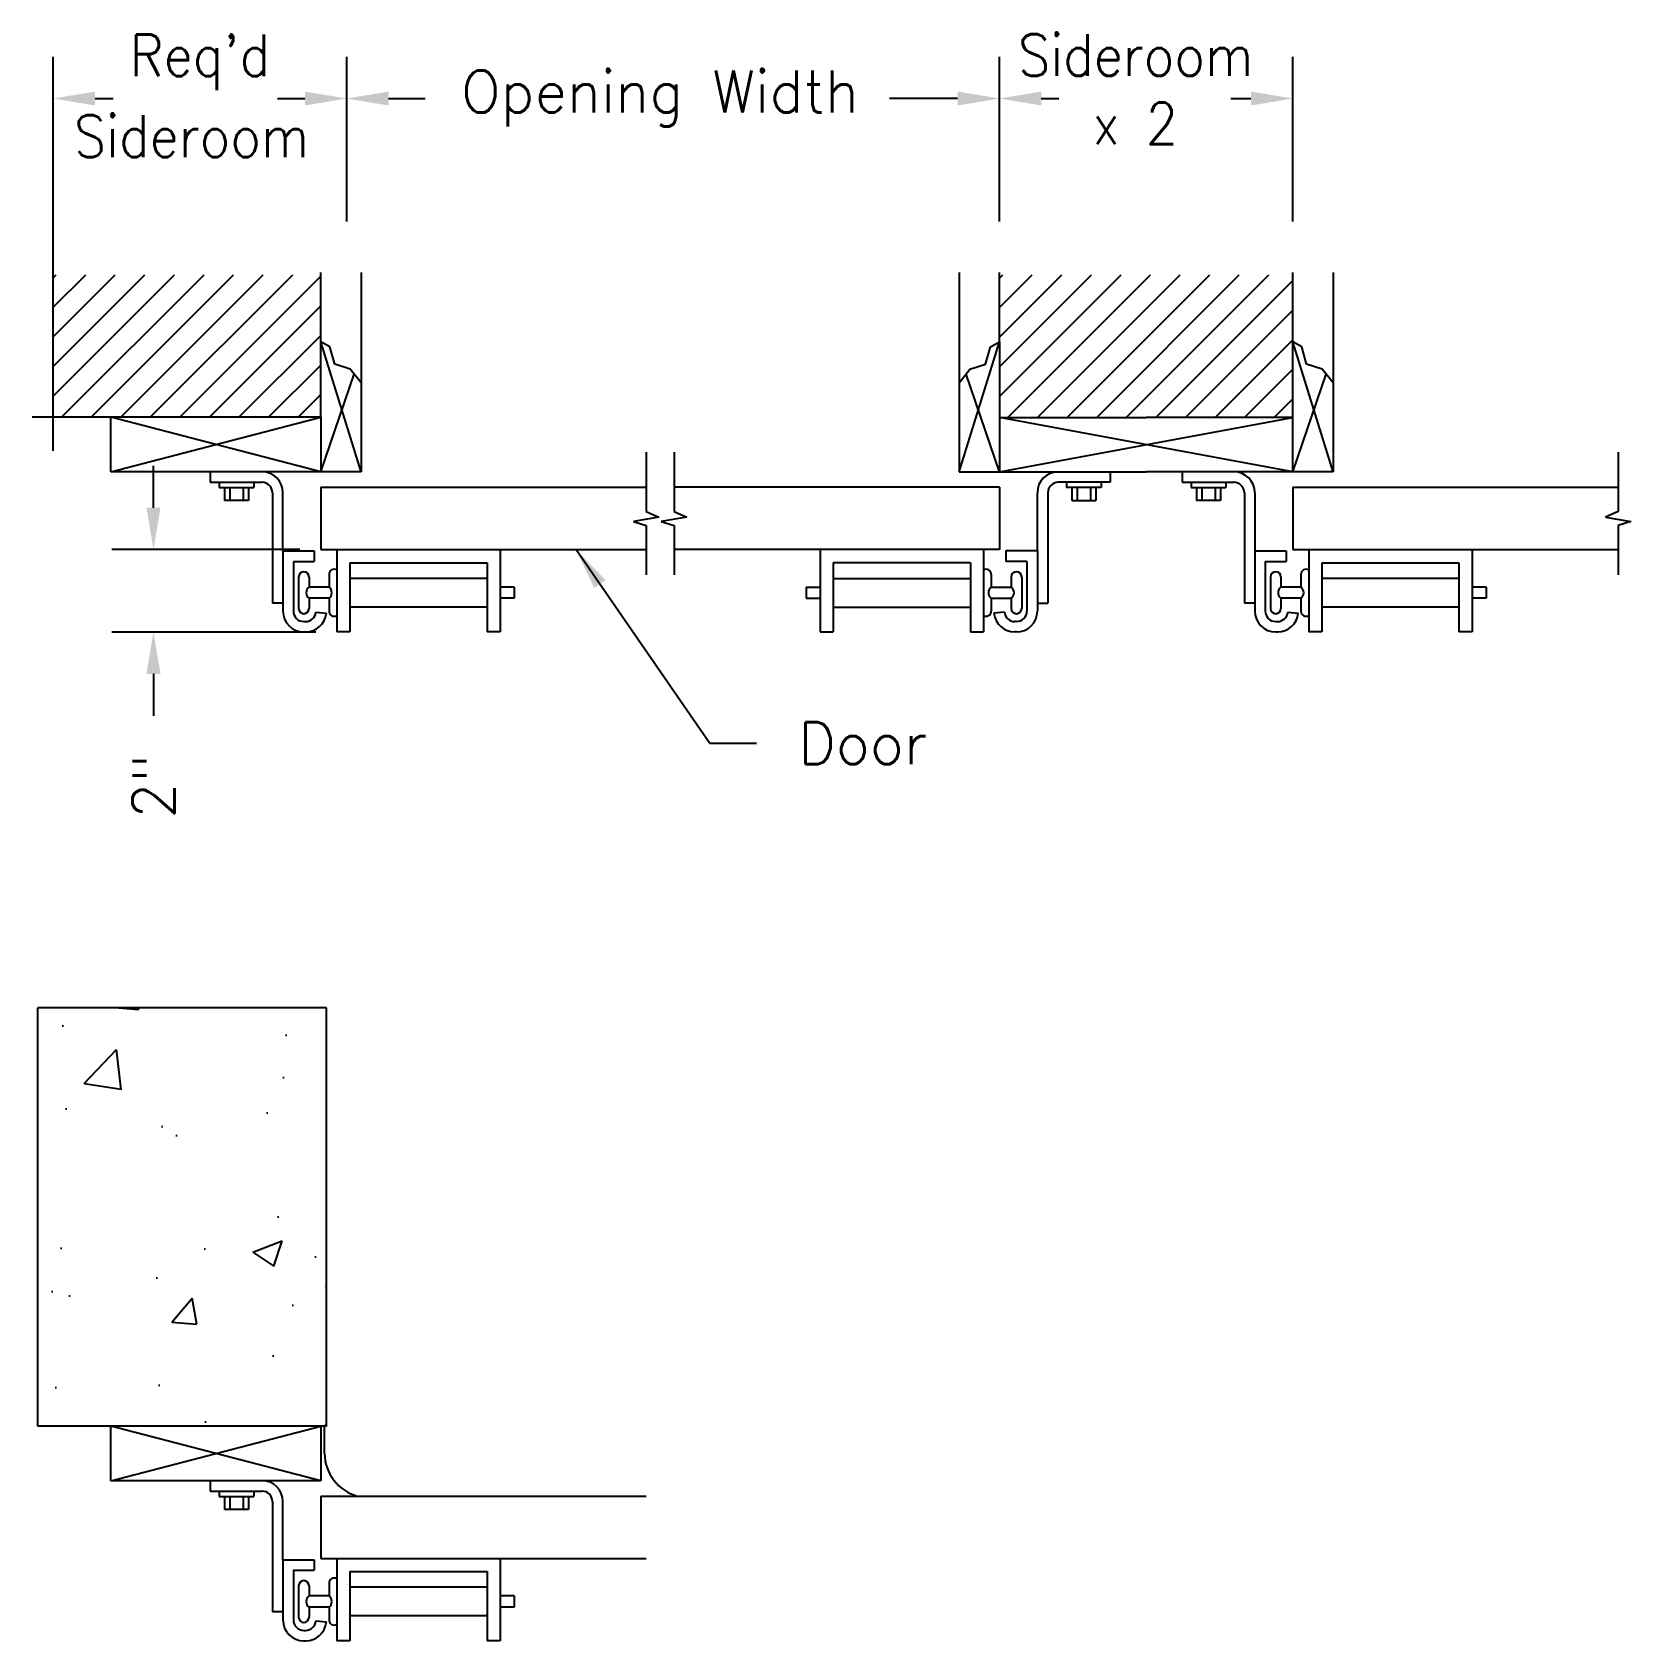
# Model space of a CAD drawing. Extents: x 5.6 to 43.8, y 21.2 to 59.7.
import ezdxf

# ---------------------------------------------------------------- set-up
doc = ezdxf.new("R2010")
doc.units = 0
doc.header["$MEASUREMENT"] = 0
doc.layers.get('0').update_dxf_attribs({"linetype": 'CONTINUOUS'})
doc.layers.get('DEFPOINTS').update_dxf_attribs({"linetype": 'CONTINUOUS'})
for name, color, linetype in [('R-ANNO-DIMS', 3, 'CONTINUOUS'), ('R-ANNO-TEXT', 6, 'CONTINUOUS'), ('R-SCAD-DET1', 1, 'CONTINUOUS'), ('R-SCAD-DET2', 4, 'CONTINUOUS'), ('R-SCAD-DET3', 5, 'CONTINUOUS')]:
    doc.layers.add(name, color=color, linetype=linetype)
doc.styles.add('ACANSTS', font='romans.shx', dxfattribs={"height": 1})
doc.styles.add('ROMANS', font='romans')
doc.dimstyles.new('SCADARCH', dxfattribs={"dimscale": 8, "dimtxt": 0.125, "dimasz": 0.125, "dimexe": 0.125, "dimexo": 0.0625, "dimgap": 0.125, "dimtad": 0, "dimdec": 4, "dimzin": 3, "dimdsep": 46, "dimlunit": 4, "dimtxsty": 'ACANSTS', "dimblk2": 'OBLIQUE', "dimcen": 0.1875, "dimclrd": 256, "dimclre": 256, "dimclrt": 256, "dimadec": 0, "dimazin": 0, "dimtfac": 1, "dimtdec": 4, "dimtofl": 0, "dimtmove": 0, "dimatfit": 3, "dimfxl": 0.1875, "dimfrac": 1, "dimtolj": 1, "dimtzin": 3, "dimarcsym": 0})

# ---------------------------------------------------------------- blocks, each defined once
blk = doc.blocks.new('*D10')
at = {"layer": 'DEFPOINTS', "color": 0}
for p in [(12.495, 47.302), (8.494, 45.333), (12.877, 45.333)]:
    blk.add_point(p, dxfattribs=at)
at = {"layer": 'R-ANNO-DIMS', "lineweight": -2}
for p, q in [((8.494, 48.302), (8.494, 49.302)), ((11.995, 47.302), (7.494, 47.302)), ((12.377, 45.333), (7.494, 45.333)), ((8.494, 44.333), (8.494, 43.333))]:
    blk.add_line(p, q, dxfattribs=at)
at = {"layer": 'R-ANNO-DIMS'}
for points in [[(8.327, 48.302), (8.661, 48.302), (8.494, 47.302)], [(8.327, 44.333), (8.661, 44.333), (8.494, 45.333)]]:
    blk.add_solid(points, dxfattribs=at)
at = {"layer": 'R-ANNO-DIMS', "insert": (8.494, 41.643), "char_height": 1, "attachment_point": 5, "rotation": 90, "style": 'ACANSTS'}
blk.add_mtext('\\A1;2"', dxfattribs=at)
blk = doc.blocks.new('_Oblique')
at = {"color": 0, "linetype": 'ByBlock', "lineweight": -2}
blk.add_line((-0.5, -0.5), (0.5, 0.5), dxfattribs=at)

msp = doc.modelspace()

# ---------------------------------------------------------------- hatches: boundary and pattern name
h = msp.add_hatch()
h.set_pattern_fill('AR-CONC', color=256, style=0)
h.set_pattern_definition([(50, (0.132, 0), (7.1726, -0.6275), [0.75, -8.25]), (355, (0.132, 0), (-1.3875, 7.5219), [0.6, -6.6]), (100.451, (0.73, -0.052), (5.7851, 6.8944), [0.6374, -7.0114]), (46.184, (0.132, 2), (10.6724, -1.6552), [1.125, -12.375]), (96.636, (1.022, 1.862), (9.3466, 9.7412), [0.956, -10.5171]), (351.184, (0.132, 2), (9.3466, 9.7412), [0.9, -9.9]), (21, (1.132, 1.5), (5.9691, -4.0262), [0.75, -8.25]), (326, (1.132, 1.5), (2.4332, 7.2515), [0.6, -6.6]), (71.451, (1.63, 1.1645), (8.4022, 3.2253), [0.6374, -7.0114]), (37.5, (0.1322, 0), (0.1216, 3.32894), [0, -6.52, 0, -6.7, 0, -6.625]), (7.5, (0.1322, 0), (2.6307, 3.94412), [0, -3.82, 0, -6.37, 0, -2.525]), (327.5, (-2.0978, 0), (5.33822, -0.22555), [0, -2.5, 0, -7.8, 0, -10.35]), (317.5, (-3.098, 0), (5.83186, 1.00105), [0, -3.25, 0, -5.18, 0, -7.35])])
h.paths.add_polyline_path([(12.6269, 26.39247), (12.6269, 36.34948), (5.7254, 36.34948), (5.7254, 26.34948), (7.60766, 26.34948), (12.5839, 26.34948)])

# ---------------------------------------------------------------- linework, layer by layer
msp.add_line((12.58032, 25.69789), (12.58032, 26.33818))
msp.add_arc((13.66628, 25.71891), 1.08616, 181.10876, 253.761954)
at = {"layer": 'R-ANNO-DIMS'}
for p, q in [((6.09703, 49.66165), (6.09703, 59.08542)), ((13.1138, 55.14851), (13.1138, 59.08542)), ((13.1138, 55.14851), (13.1138, 59.08542)), ((28.71512, 55.14851), (28.71512, 59.08542)), ((28.71512, 55.14851), (28.71512, 59.08542)), ((35.72784, 55.14851), (35.72784, 59.08542)), ((7.09704, 58.08542), (7.53175, 58.08542)), ((11.46114, 58.08542), (12.1138, 58.08542)), ((14.1138, 58.08542), (14.98773, 58.08542)), ((27.71512, 58.08542), (26.09087, 58.08542)), ((29.71512, 58.08542), (30.13433, 58.08542)), ((34.24611, 58.08542), (34.72784, 58.08542))]:
    msp.add_line(p, q, dxfattribs=at)
for points in [[(7.09704, 58.25209), (7.09704, 57.91876), (6.09703, 58.08542)], [(12.1138, 58.25209), (12.1138, 57.91876), (13.1138, 58.08542)], [(14.1138, 58.25209), (14.1138, 57.91876), (13.1138, 58.08542)], [(27.71512, 58.25209), (27.71512, 57.91876), (28.71512, 58.08542)], [(29.71512, 58.25209), (29.71512, 57.91876), (28.71512, 58.08542)], [(34.72784, 58.25209), (34.72784, 57.91876), (35.72784, 58.08542)]]:
    msp.add_solid(points, dxfattribs=at)
at = {"layer": 'R-SCAD-DET1'}
for p, q in [((12.49466, 50.46482), (12.49466, 53.92964)), ((13.45993, 53.92964), (13.45993, 49.16165)), ((27.74986, 53.92964), (27.74986, 49.16165)), ((28.71512, 52.26992), (28.71512, 53.92964)), ((35.72784, 52.26992), (35.72784, 53.92964)), ((36.6931, 53.92964), (36.6931, 49.16165)), ((12.70774, 52.15318), (12.49466, 52.26992)), ((12.82454, 51.73293), (12.70774, 52.15318)), ((28.38525, 51.73293), (28.50205, 52.15318)), ((28.50205, 52.15318), (28.71512, 52.26992)), ((35.94091, 52.15318), (35.72784, 52.26992)), ((36.05771, 51.73293), (35.94091, 52.15318)), ((13.19828, 51.61619), (12.82454, 51.73293)), ((13.45993, 51.28933), (13.19828, 51.61619)), ((27.74986, 51.28933), (28.0115, 51.61619)), ((28.0115, 51.61619), (28.38525, 51.73293)), ((36.43146, 51.61619), (36.05771, 51.73293)), ((36.6931, 51.28933), (36.43146, 51.61619)), ((7.47542, 50.46482), (5.59317, 50.46482)), ((7.47542, 49.16165), (7.47542, 50.46482)), ((13.45993, 49.16165), (7.47542, 49.16165)), ((27.74986, 49.16165), (32.22148, 49.16165)), ((36.6931, 49.16165), (32.22148, 49.16165)), ((12.49466, 48.79142), (12.49466, 47.30233)), ((12.49466, 48.79142), (20.27183, 48.79142)), ((28.71512, 48.79142), (20.93796, 48.79142)), ((28.71512, 48.79142), (28.71512, 47.30233)), ((35.72784, 48.79142), (35.72784, 47.30233)), ((35.72784, 48.79142), (43.505, 48.79142)), ((12.49466, 47.30233), (20.27183, 47.30233)), ((28.71512, 47.30233), (20.93796, 47.30233)), ((35.72784, 47.30233), (43.505, 47.30233)), ((11.5874, 47.27087), (12.3374, 47.27087)), ((11.5874, 47.27087), (11.5874, 45.83337)), ((11.8374, 47.02087), (12.3374, 47.02087)), ((11.8374, 47.02087), (11.8374, 45.83337)), ((12.3374, 47.27087), (12.3374, 47.02087)), ((29.62239, 47.27087), (28.87239, 47.27087)), ((28.87239, 47.27087), (28.87239, 47.02087)), ((29.37239, 47.02087), (28.87239, 47.02087)), ((29.37239, 47.02087), (29.37239, 45.83337)), ((29.62239, 47.27087), (29.62239, 45.83337)), ((34.82057, 47.27087), (35.57057, 47.27087)), ((34.82057, 47.27087), (34.82057, 45.83337)), ((35.07057, 47.02087), (35.57057, 47.02087)), ((35.07057, 47.02087), (35.07057, 45.83337)), ((35.57057, 47.27087), (35.57057, 47.02087)), ((12.3766, 45.80883), (12.6254, 45.78428)), ((28.83318, 45.80883), (28.58439, 45.78428)), ((35.60978, 45.80883), (35.85857, 45.78428)), ((12.0874, 45.58337), (12.12781, 45.58337)), ((29.12239, 45.58337), (29.08198, 45.58337)), ((35.32057, 45.58337), (35.36098, 45.58337)), ((12.0874, 45.33337), (12.12781, 45.33337)), ((29.12239, 45.33337), (29.08198, 45.33337)), ((35.32057, 45.33337), (35.36098, 45.33337)), ((12.6269, 36.34948), (5.7254, 36.34948)), ((5.7254, 26.34948), (5.7254, 36.34948)), ((12.6269, 26.34948), (12.6269, 36.34948)), ((12.5839, 26.34948), (5.7254, 26.34948)), ((7.47542, 25.04631), (7.47542, 26.34948)), ((12.49466, 25.04631), (7.47542, 25.04631)), ((12.49466, 24.67608), (12.49466, 23.18699)), ((12.49466, 24.67608), (20.27183, 24.67608)), ((11.5874, 23.15552), (12.3374, 23.15552)), ((11.5874, 23.15552), (11.5874, 21.71802)), ((12.3374, 23.15552), (12.3374, 22.90552)), ((12.49466, 23.18699), (20.27183, 23.18699)), ((11.8374, 22.90552), (12.3374, 22.90552)), ((11.8374, 22.90552), (11.8374, 21.71802)), ((12.3766, 21.69348), (12.6254, 21.66894)), ((12.0874, 21.46802), (12.12781, 21.46802)), ((12.0874, 21.21802), (12.12781, 21.21802))]:
    msp.add_line(p, q, dxfattribs=at)
for centre, radius, start, end in [((12.0874, 45.83337), 0.5, 180, 270), ((12.0874, 45.83337), 0.25, 180, 270), ((12.12781, 45.83337), 0.25, 270, 354.365962), ((12.12781, 45.83337), 0.5, 270, 354.365962), ((29.08198, 45.83337), 0.5, 185.634038, 270), ((29.08198, 45.83337), 0.25, 185.634038, 270), ((29.12239, 45.83337), 0.25, 270, 0), ((29.12239, 45.83337), 0.5, 270, 0), ((35.32057, 45.83337), 0.5, 180, 270), ((35.32057, 45.83337), 0.25, 180, 270), ((35.36098, 45.83337), 0.25, 270, 354.365962), ((35.36098, 45.83337), 0.5, 270, 354.365962), ((12.0874, 21.71802), 0.5, 180, 270), ((12.0874, 21.71802), 0.25, 180, 270), ((12.12781, 21.71802), 0.25, 270, 354.365962), ((12.12781, 21.71802), 0.5, 270, 354.365962)]:
    msp.add_arc(centre, radius, start, end, dxfattribs=at)
at = {"layer": 'R-SCAD-DET2'}
for p, q in [((28.71512, 52.26992), (28.71512, 49.16165)), ((35.72784, 49.16165), (35.72784, 52.26992)), ((12.49466, 50.46482), (7.47542, 50.46482)), ((12.49466, 50.46482), (12.49466, 49.16165)), ((28.71512, 50.46246), (32.22148, 50.46246)), ((35.72784, 50.46246), (32.22148, 50.46246)), ((20.27183, 49.63107), (20.27183, 48.2099)), ((20.93796, 49.63107), (20.93796, 48.2099)), ((43.505, 49.63107), (43.505, 48.2099)), ((9.84927, 49.16165), (9.84927, 48.91165)), ((9.84927, 48.91165), (11.0874, 48.91165)), ((10.06524, 48.91165), (10.06524, 48.78665)), ((10.89111, 48.91165), (10.89111, 48.78665)), ((31.36052, 48.91165), (30.12239, 48.91165)), ((30.31867, 48.91165), (30.31867, 48.78665)), ((31.14455, 48.91165), (31.14455, 48.78665)), ((31.36052, 49.16165), (31.36052, 48.91165)), ((33.08244, 49.16165), (33.08244, 48.91165)), ((33.08244, 48.91165), (34.32057, 48.91165)), ((33.29842, 48.91165), (33.29842, 48.78665)), ((34.12429, 48.91165), (34.12429, 48.78665)), ((10.06524, 48.78665), (10.89111, 48.78665)), ((10.19024, 48.78665), (10.19024, 48.47353)), ((10.76611, 48.47353), (10.19024, 48.47353)), ((10.31943, 48.78665), (10.31943, 48.47353)), ((10.63693, 48.78665), (10.63693, 48.47353)), ((10.76611, 48.78665), (10.76611, 48.47353)), ((11.3374, 48.66165), (11.3374, 46.02608)), ((11.5874, 47.27087), (11.5874, 48.66165)), ((29.62239, 47.27087), (29.62239, 48.66165)), ((29.87239, 48.66165), (29.87239, 46.02608)), ((31.14455, 48.78665), (30.31867, 48.78665)), ((30.44367, 48.78665), (30.44367, 48.47353)), ((30.44367, 48.47353), (31.01955, 48.47353)), ((30.57286, 48.78665), (30.57286, 48.47353)), ((30.89036, 48.78665), (30.89036, 48.47353)), ((31.01955, 48.78665), (31.01955, 48.47353)), ((33.29842, 48.78665), (34.12429, 48.78665)), ((33.42342, 48.78665), (33.42342, 48.47353)), ((33.99929, 48.47353), (33.42342, 48.47353)), ((33.5526, 48.78665), (33.5526, 48.47353)), ((33.8701, 48.78665), (33.8701, 48.47353)), ((33.99929, 48.78665), (33.99929, 48.47353)), ((34.57057, 48.66165), (34.57057, 46.02608)), ((34.82057, 48.66165), (34.82057, 47.27087)), ((20.57528, 48.07848), (19.96727, 47.97472)), ((20.27183, 48.2099), (20.57528, 48.07848)), ((21.24141, 48.07848), (20.6334, 47.97472)), ((20.93796, 48.2099), (21.24141, 48.07848)), ((43.505, 48.2099), (43.20155, 48.07848)), ((43.20155, 48.07848), (43.80956, 47.97472)), ((19.96727, 47.97472), (20.27183, 47.88018)), ((20.27183, 47.88018), (20.27183, 46.69976)), ((20.6334, 47.97472), (20.93796, 47.88018)), ((20.93796, 47.88018), (20.93796, 46.69976)), ((43.80956, 47.97472), (43.505, 47.88018)), ((43.505, 47.88018), (43.505, 46.69976)), ((12.87668, 47.30233), (12.87668, 45.33337)), ((16.78009, 47.30233), (16.78009, 45.33337)), ((24.4297, 47.30233), (24.4297, 45.33337)), ((28.33311, 47.30233), (28.33311, 45.33337)), ((36.10985, 47.30233), (36.10985, 45.33337)), ((40.01326, 47.30233), (40.01326, 45.33337)), ((13.18918, 46.98983), (13.18918, 45.33337)), ((13.18918, 46.98983), (16.46759, 46.98983)), ((16.46759, 46.98983), (16.46759, 45.33337)), ((24.7422, 46.98983), (24.7422, 45.33337)), ((28.02061, 46.98983), (24.7422, 46.98983)), ((28.02061, 46.98983), (28.02061, 45.33337)), ((36.42235, 46.98983), (36.42235, 45.33337)), ((36.42235, 46.98983), (39.70076, 46.98983)), ((39.70076, 46.98983), (39.70076, 45.33337)), ((11.9624, 46.6472), (11.9624, 45.89587)), ((12.2124, 46.6472), (12.2124, 46.40506)), ((12.68913, 46.7097), (12.68913, 46.40506)), ((16.46759, 46.61506), (13.18918, 46.61506)), ((24.7422, 46.61506), (28.02061, 46.61506)), ((28.52066, 46.7097), (28.52066, 46.40506)), ((28.99739, 46.6472), (28.99739, 46.40506)), ((29.24739, 46.6472), (29.24739, 45.89587)), ((35.19557, 46.6472), (35.19557, 45.89587)), ((35.44557, 46.6472), (35.44557, 46.40506)), ((35.9223, 46.7097), (35.9223, 46.40506)), ((39.70076, 46.61506), (36.42235, 46.61506)), ((12.68913, 46.40506), (12.2124, 46.40506)), ((17.11701, 46.40506), (16.78009, 46.40506)), ((17.11701, 46.40506), (17.11701, 46.13801)), ((24.09278, 46.40506), (24.4297, 46.40506)), ((24.09278, 46.40506), (24.09278, 46.13801)), ((28.52066, 46.40506), (28.99739, 46.40506)), ((35.9223, 46.40506), (35.44557, 46.40506)), ((40.35018, 46.40506), (40.01326, 46.40506)), ((40.35018, 46.40506), (40.35018, 46.13801)), ((11.5874, 46.02608), (11.3374, 46.02608)), ((12.68913, 46.13801), (12.2124, 46.13801)), ((12.2124, 46.13801), (12.2124, 45.89587)), ((12.68913, 46.13801), (12.68913, 45.83337)), ((16.46759, 45.92778), (13.18918, 45.92778)), ((17.11701, 46.13801), (16.78009, 46.13801)), ((24.09278, 46.13801), (24.4297, 46.13801)), ((24.7422, 45.92778), (28.02061, 45.92778)), ((28.52066, 46.13801), (28.99739, 46.13801)), ((28.52066, 46.13801), (28.52066, 45.83337)), ((28.99739, 46.13801), (28.99739, 45.89587)), ((29.62239, 46.02608), (29.87239, 46.02608)), ((34.82057, 46.02608), (34.57057, 46.02608)), ((35.9223, 46.13801), (35.44557, 46.13801)), ((35.44557, 46.13801), (35.44557, 45.89587)), ((35.9223, 46.13801), (35.9223, 45.83337)), ((39.70076, 45.92778), (36.42235, 45.92778)), ((40.35018, 46.13801), (40.01326, 46.13801)), ((13.18918, 45.33337), (12.87668, 45.33337)), ((16.78009, 45.33337), (16.46759, 45.33337)), ((24.4297, 45.33337), (24.7422, 45.33337)), ((28.02061, 45.33337), (28.33311, 45.33337)), ((36.42235, 45.33337), (36.10985, 45.33337)), ((40.01326, 45.33337), (39.70076, 45.33337)), ((12.6269, 26.34948), (7.60766, 26.34948)), ((12.49466, 26.34948), (12.49466, 25.04631)), ((9.84927, 25.04631), (9.84927, 24.79631)), ((9.84927, 24.79631), (11.0874, 24.79631)), ((10.06524, 24.79631), (10.06524, 24.67131)), ((10.06524, 24.67131), (10.89111, 24.67131)), ((10.19024, 24.67131), (10.19024, 24.35819)), ((10.31943, 24.67131), (10.31943, 24.35819)), ((10.63693, 24.67131), (10.63693, 24.35819)), ((10.76611, 24.67131), (10.76611, 24.35819)), ((10.89111, 24.79631), (10.89111, 24.67131)), ((10.76611, 24.35819), (10.19024, 24.35819)), ((11.3374, 24.54631), (11.3374, 21.91073)), ((11.5874, 23.15552), (11.5874, 24.54631)), ((12.87668, 23.18699), (12.87668, 21.21802)), ((16.78009, 23.18699), (16.78009, 21.21802)), ((13.18918, 22.87449), (13.18918, 21.21802)), ((13.18918, 22.87449), (16.46759, 22.87449)), ((16.46759, 22.87449), (16.46759, 21.21802)), ((11.9624, 22.53185), (11.9624, 21.78052)), ((12.2124, 22.53185), (12.2124, 22.28971)), ((12.68913, 22.59435), (12.68913, 22.28971)), ((16.46759, 22.49971), (13.18918, 22.49971)), ((12.68913, 22.28971), (12.2124, 22.28971)), ((12.68913, 22.02267), (12.2124, 22.02267)), ((12.2124, 22.02267), (12.2124, 21.78052)), ((12.68913, 22.02267), (12.68913, 21.71802)), ((17.11701, 22.28971), (16.78009, 22.28971)), ((17.11701, 22.02267), (16.78009, 22.02267)), ((17.11701, 22.28971), (17.11701, 22.02267)), ((11.5874, 21.91073), (11.3374, 21.91073)), ((16.46759, 21.81244), (13.18918, 21.81244)), ((13.18918, 21.21802), (12.87668, 21.21802)), ((16.78009, 21.21802), (16.46759, 21.21802))]:
    msp.add_line(p, q, dxfattribs=at)
for centre, radius, start, end in [((11.0874, 48.66165), 0.5, 0, 90), ((11.0874, 48.66165), 0.25, 0, 90), ((30.12239, 48.66165), 0.5, 90, 180), ((30.12239, 48.66165), 0.25, 90, 180), ((34.32057, 48.66165), 0.5, 0, 90), ((34.32057, 48.66165), 0.25, 0, 90), ((12.0874, 46.6472), 0.125, 0, 180), ((12.81413, 46.7097), 0.125, 59.975044, 180), ((28.39566, 46.7097), 0.125, 0, 120.024956), ((29.12239, 46.6472), 0.125, 0, 180), ((35.32057, 46.6472), 0.125, 0, 180), ((36.0473, 46.7097), 0.125, 59.975044, 180), ((12.31123, 46.27153), 0.16612, 126.507342, 233.492658), ((12.5903, 46.27153), 0.16612, 306.507342, 53.492658), ((28.61949, 46.27153), 0.16612, 126.507342, 233.492658), ((28.89856, 46.27153), 0.16612, 306.507342, 53.492658), ((35.5444, 46.27153), 0.16612, 126.507342, 233.492658), ((35.82347, 46.27153), 0.16612, 306.507342, 53.492658), ((12.0874, 45.89587), 0.125, 180, 0), ((12.81413, 45.83337), 0.125, 180, 300.024956), ((28.39566, 45.83337), 0.125, 239.975044, 0), ((29.12239, 45.89587), 0.125, 180, 0), ((35.32057, 45.89587), 0.125, 180, 0), ((36.0473, 45.83337), 0.125, 180, 300.024956), ((11.0874, 24.54631), 0.5, 0, 90), ((11.0874, 24.54631), 0.25, 0, 90), ((12.81413, 22.59435), 0.125, 59.975044, 180), ((12.0874, 22.53185), 0.125, 0, 180), ((12.31123, 22.15619), 0.16612, 126.507342, 233.492658), ((12.5903, 22.15619), 0.16612, 306.507342, 53.492658), ((12.0874, 21.78052), 0.125, 180, 0), ((12.81413, 21.71802), 0.125, 180, 300.024956)]:
    msp.add_arc(centre, radius, start, end, dxfattribs=at)
at = {"layer": 'R-SCAD-DET3'}
for p, q in [((6.09703, 53.80258), (6.16644, 53.87198)), ((6.09703, 53.09547), (6.87354, 53.87198)), ((6.09703, 52.38836), (7.58065, 53.87198)), ((6.09703, 51.68126), (8.28776, 53.87198)), ((6.09703, 50.97415), (8.99486, 53.87198)), ((6.29481, 50.46482), (9.70197, 53.87198)), ((7.00192, 50.46482), (10.40908, 53.87198)), ((7.70903, 50.46482), (11.11618, 53.87198)), ((8.41613, 50.46482), (11.82329, 53.87198)), ((9.12324, 50.46482), (12.49466, 53.83625)), ((28.71512, 53.79325), (28.79385, 53.87198)), ((28.71512, 53.08614), (29.50096, 53.87198)), ((28.71512, 52.37904), (30.20807, 53.87198)), ((28.71512, 50.96482), (31.62228, 53.87198)), ((28.71512, 51.67193), (30.91517, 53.87198)), ((28.91987, 50.46246), (32.32939, 53.87198)), ((29.62698, 50.46246), (33.03649, 53.87198)), ((30.33408, 50.46246), (33.7436, 53.87198)), ((31.04119, 50.46246), (34.45071, 53.87198)), ((31.7483, 50.46246), (35.15781, 53.87198)), ((12.49466, 53.79325), (12.4736, 53.81432)), ((32.4554, 50.46246), (35.72784, 53.7349)), ((9.83035, 50.46482), (12.49466, 53.12914)), ((33.16251, 50.46246), (35.72784, 53.02779)), ((10.53745, 50.46482), (12.49466, 52.42203)), ((33.86962, 50.46246), (35.72784, 52.32068)), ((13.45993, 49.16165), (12.49466, 52.26992)), ((27.74986, 49.16165), (28.71512, 52.26992)), ((36.6931, 49.16165), (35.72784, 52.26992)), ((11.24456, 50.46482), (12.49466, 51.71493)), ((34.57673, 50.46246), (35.72784, 51.61357)), ((12.49466, 49.16165), (13.29173, 51.49946)), ((28.71512, 49.16165), (27.91806, 51.49946)), ((35.72784, 49.16165), (36.5249, 51.49946)), ((11.95167, 50.46482), (12.49466, 51.00782)), ((35.28383, 50.46246), (35.72784, 50.90647)), ((12.49466, 49.16165), (7.47542, 50.46482)), ((7.47542, 49.16165), (12.49466, 50.46482)), ((12.45167, 50.46482), (12.49466, 50.50782)), ((35.72784, 49.16165), (28.71512, 50.46246)), ((28.71512, 49.16165), (35.72784, 50.46246)), ((12.6269, 29.6779), (12.60583, 29.69897)), ((12.49466, 25.04631), (7.47542, 26.34948)), ((7.47542, 25.04631), (12.49466, 26.34948)), ((12.5839, 26.34948), (12.6269, 26.39247))]:
    msp.add_line(p, q, dxfattribs=at)

# ---------------------------------------------------------------- texts
at = {"layer": 'R-ANNO-DIMS', "style": 'ROMANS', "width": 0.9}
for s, p in [("Req'd", (7.92674, 58.61869)), ('Sideroom', (29.15893, 58.62391)), ('Sideroom', (6.58987, 56.68593)), ('x 2', (30.93937, 56.99061))]:
    msp.add_text(s, height=1, dxfattribs=at).set_placement(p)
at = {"layer": 'R-ANNO-DIMS', "insert": (20.60489, 58.08542), "char_height": 1, "attachment_point": 5, "style": 'ACANSTS'}
msp.add_mtext('\\A1;Opening Width', dxfattribs=at)
at = {"layer": 'R-ANNO-TEXT', "insert": (23.90494, 43.17607), "char_height": 1, "attachment_point": 1, "style": 'ACANSTS'}
msp.add_mtext('\\A1;Door', dxfattribs=at)

# ---------------------------------------------------------------- dimensions: what is measured, and where the dimension line sits
at = {"layer": 'R-ANNO-DIMS'}
dim = msp.add_linear_dim(base=(8.49389, 45.33337), p1=(12.49466, 47.30233), p2=(12.87668, 45.33337), angle=90, dimstyle='SCADARCH', dxfattribs=at)
dim.commit()
dim.dimension.update_dxf_attribs({"geometry": '*D10', "text_midpoint": (8.49389, 41.64289)})

# ---------------------------------------------------------------- leaders
at = {"layer": 'R-ANNO-TEXT', "annotation_type": 0, "has_hookline": 1, "hookline_direction": 0, "text_width": 3.19494}
msp.add_leader([(18.59613, 47.30189), (21.79457, 42.67607), (22.90494, 42.67607)], dimstyle='SCADARCH', override={"dimgap": 0.125, "dimtad": 0}, dxfattribs=at)

doc.saveas('drawing.dxf')
